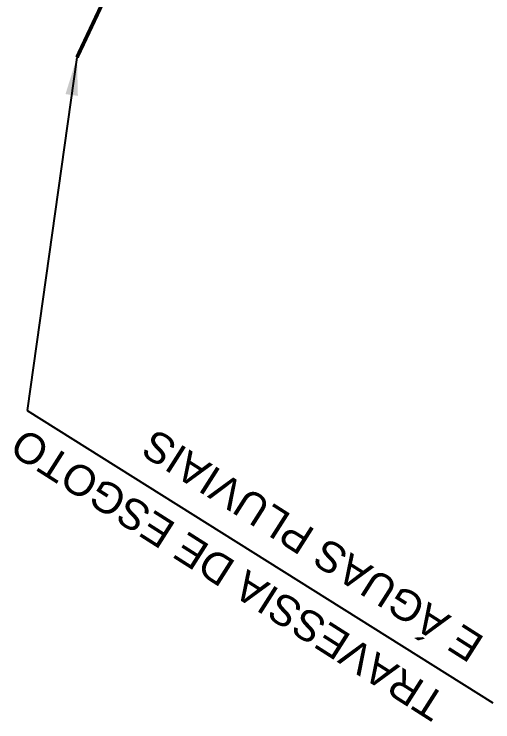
# Model space of a CAD drawing. Header units: metres. Extents: x 307950 to 323604, y 7400965 to 7433979.
# Drawn here: x 308820.5 to 308883.4, y 7432667.5 to 7432760.6 of the extents above; entities that cross this region are included whole.
import ezdxf

# ---------------------------------------------------------------- set-up
doc = ezdxf.new("R2010")
doc.units = ezdxf.units.M
doc.header["$LTSCALE"] = 10
doc.linetypes.add('DASHED2', pattern=[0.375, 0.25, -0.125])
doc.layers.get('0').update_dxf_attribs({"linetype": 'DASHED2'})
doc.layers.add('ACAD-Trecho Total_TIC_INTERFERENCIAS$0$DUTOS_SABESP', color=151, linetype='Continuous')
doc.layers.add('ACAD-Trecho Total_TIC_INTERFERENCIAS$0$DUTOS_SABESP_TEXTOS', color=2, linetype='Continuous')
doc.styles.add('ACAD-Trecho Total_TIC_INTERFERENCIAS$0$Standard', font='arial.ttf')
doc.dimstyles.new('ACAD-Trecho Total_TIC_INTERFERENCIAS$0$ISO-25', dxfattribs={"dimtxt": 2.5, "dimasz": 2.5, "dimexe": 1.25, "dimexo": 0.625, "dimtad": 1, "dimtxsty": 'ACAD-Trecho Total_TIC_INTERFERENCIAS$0$Standard', "dimcen": 2.5, "dimadec": 0, "dimazin": 0, "dimtfac": 1, "dimtmove": 0, "dimatfit": 3, "dimfxl": 1, "dimarcsym": 0})

# ---------------------------------------------------------------- blocks, each defined once
blk = doc.blocks.new('ACAD-Trecho Total_TIC_INTERFERENCIAS')
at = {"layer": 'ACAD-Trecho Total_TIC_INTERFERENCIAS$0$DUTOS_SABESP', "const_width": 0.5}
blk.add_lwpolyline([(308866.582, 7432835.16), (308828.729, 7432754.909)], dxfattribs=at)
at = {"layer": 'ACAD-Trecho Total_TIC_INTERFERENCIAS$0$DUTOS_SABESP_TEXTOS', "linetype": 'ByBlock', "style": 'ACAD-Trecho Total_TIC_INTERFERENCIAS$0$Standard'}
for s, p in [('TRAVESSIA DE ESGOTO', (308877.568, 7432670.786)), ('E ÁGUAS PLUVIAIS', (308882.506, 7432678.488))]:
    blk.add_text(s, height=4, rotation=147.53117, dxfattribs=at).set_placement(p)
at = {"layer": 'ACAD-Trecho Total_TIC_INTERFERENCIAS$0$DUTOS_SABESP_TEXTOS'}
blk.add_leader([(308828.729, 7432754.909), (308822.17, 7432708.457), (308883.417, 7432669.973)], dimstyle='ACAD-Trecho Total_TIC_INTERFERENCIAS$0$ISO-25', override={"dimscale": 2}, dxfattribs=at)

msp = doc.modelspace()

# ---------------------------------------------------------------- block references
at = {"linetype": 'ByBlock'}
msp.add_blockref('ACAD-Trecho Total_TIC_INTERFERENCIAS', (0, 0), dxfattribs=at)

doc.saveas('drawing.dxf')
